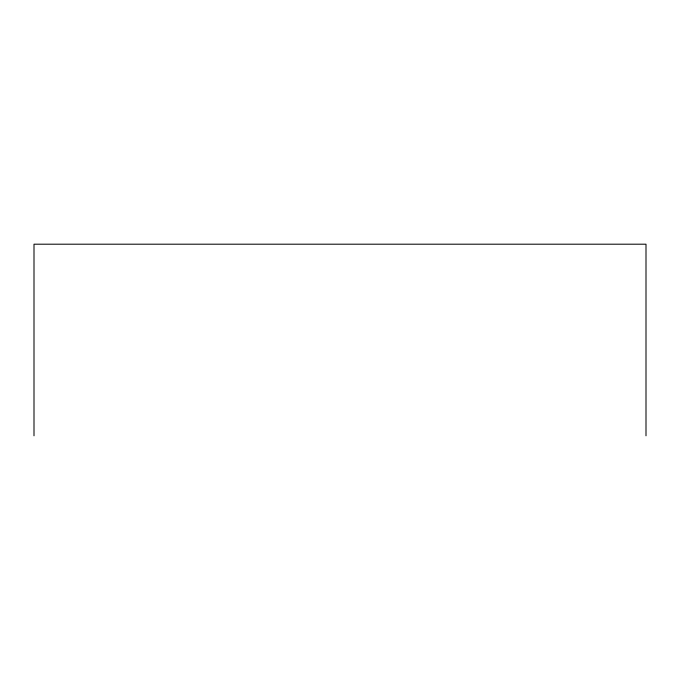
<?xml version="1.0" encoding="UTF-8"?>
<svg xmlns="http://www.w3.org/2000/svg" width="680" height="680" viewBox="0 0 680 680"><rect width="100%" height="100%" fill="white"/><g stroke="black" fill="none" stroke-linecap="round" stroke-linejoin="round"><path stroke-width="1.02" d="M646 435.804L646 244.197L34 244.197L34 435.804"/></g></svg>
